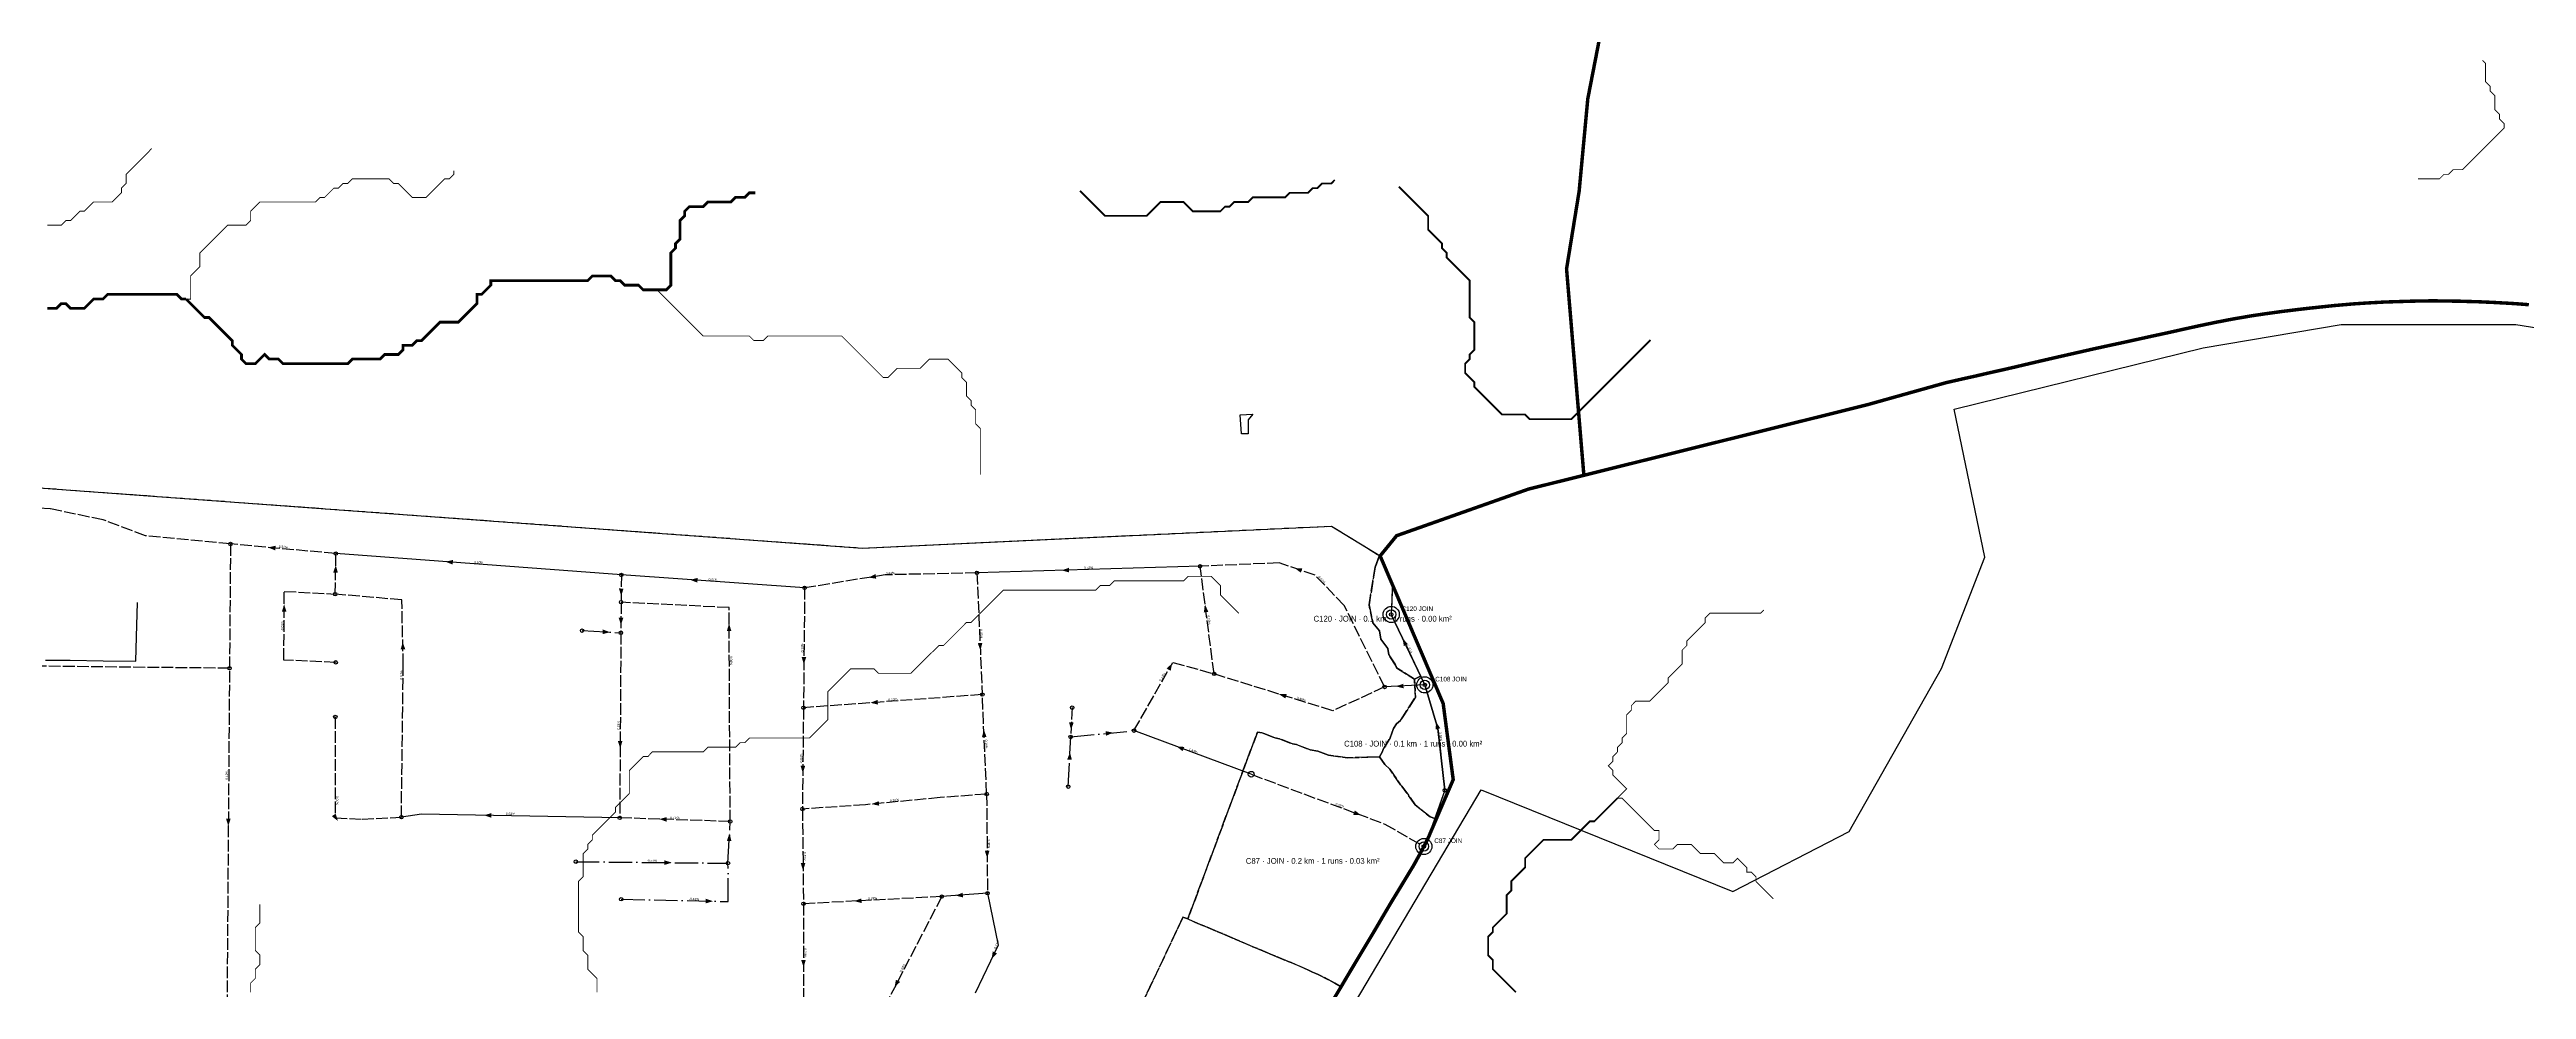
# Model space of a CAD drawing. Header units: metres. Extents: x 442821 to 452274, y 2561971 to 2571293.
# Drawn here: x 446773 to 448919, y 2567159 to 2567973 of the extents above; entities that cross this region are included whole.
import ezdxf
from ezdxf.enums import TextEntityAlignment as Align

# ---------------------------------------------------------------- set-up
doc = ezdxf.new("R2010")
doc.units = ezdxf.units.M
doc.header["$LTSCALE"] = 8
doc.linetypes.add('DASHDOT', pattern=[3.556, 2.54, -0.508, 0, -0.508])
doc.linetypes.add('DASHED', pattern=[1.524, 1.27, -0.254])
for name, color, linetype in [('A_ARROWS', 7, 'Continuous'), ('A_BUILT_2006', 252, 'Continuous'), ('A_CATCH_LABEL', 7, 'Continuous'), ('A_CATCHMENTS', 7, 'Continuous'), ('A_ENVELOPE', 3, 'Continuous'), ('A_GRADIENT', 8, 'Continuous'), ('A_JUNCTIONS', 8, 'Continuous'), ('A_MAIN_PIPE', 5, 'Continuous'), ('A_OUTLET_LABEL', 7, 'Continuous'), ('A_OUTLETS', 7, 'Continuous'), ('A_RUNS', 7, 'Continuous'), ('A_STREAMS', 5, 'Continuous'), ('A_WADI', 4, 'Continuous')]:
    doc.layers.add(name, color=color, linetype=linetype)

msp = doc.modelspace()

# ---------------------------------------------------------------- linework, layer by layer
at = {"layer": 'A_ARROWS', "color": 2}
for points in [[(446962.5, 2567541.5), (446969.1, 2567543), (446968.7, 2567539)], [(447021.2, 2567526.2), (447023, 2567519.7), (447019, 2567519.8)], [(447116.3, 2567529.1), (447122.8, 2567530.7), (447122.5, 2567526.7)], [(447328.1, 2567513.5), (447334.7, 2567515.1), (447334.4, 2567511.1)], [(447482.8, 2567515.4), (447488.8, 2567518.4), (447489.4, 2567514.5)], [(447650, 2567521.7), (447656.4, 2567523.9), (447656.5, 2567519.9)], [(447851.9, 2567523.6), (447858.6, 2567523.5), (447857.3, 2567519.7)], [(446976.5, 2567492.2), (446978.5, 2567485.8), (446974.5, 2567485.8)], [(447268.5, 2567499.5), (447266.5, 2567506), (447270.5, 2567505.9)], [(447774.3, 2567491.9), (447777.2, 2567485.8), (447773.2, 2567485.3)], [(447258.8, 2567468.1), (447252.3, 2567466.5), (447252.5, 2567470.5)], [(447268.3, 2567474.2), (447266.3, 2567480.6), (447270.3, 2567480.6)], [(447361.9, 2567475.5), (447364, 2567469.1), (447360, 2567469.1)], [(447079.2, 2567459.6), (447081.4, 2567453.3), (447077.4, 2567453.2)], [(447579.7, 2567452.3), (447577.4, 2567458.6), (447581.4, 2567458.8)], [(447426.7, 2567440.2), (447424.8, 2567446.7), (447428.8, 2567446.6)], [(447745.9, 2567441.2), (447744.5, 2567434.7), (447741, 2567436.7)], [(447484.4, 2567407), (447490.6, 2567409.5), (447490.9, 2567405.5)], [(447838.3, 2567414.5), (447845, 2567414.6), (447843.9, 2567410.7)], [(447939.8, 2567421.2), (447946.1, 2567423.5), (447946.3, 2567419.5)], [(447582.7, 2567383.7), (447585, 2567377.4), (447581, 2567377.2)], [(447658.2, 2567383.6), (447656.5, 2567390.1), (447660.5, 2567389.9)], [(447267.6, 2567367.5), (447265.6, 2567373.9), (447269.6, 2567373.9)], [(447657.3, 2567364.2), (447658.9, 2567357.7), (447654.9, 2567357.9)], [(447694.8, 2567381.1), (447688.6, 2567378.5), (447688.2, 2567382.4)], [(447749.6, 2567369.2), (447756.3, 2567368.8), (447754.9, 2567365.1)], [(447425.8, 2567346.1), (447423.9, 2567352.5), (447427.9, 2567352.4)], [(447485.4, 2567319.3), (447491.6, 2567321.8), (447492, 2567317.9)], [(446928.1, 2567300.2), (446926.1, 2567306.7), (446930.1, 2567306.6)], [(447023.1, 2567304.6), (447017.8, 2567308.8), (447021.1, 2567311)], [(447149.6, 2567309.6), (447156, 2567311.5), (447155.9, 2567307.5)], [(447301.5, 2567306.3), (447307.9, 2567308), (447307.8, 2567304)], [(447362.3, 2567293.8), (447364, 2567287.3), (447360, 2567287.5)], [(447585.6, 2567272.5), (447583.5, 2567278.9), (447587.5, 2567278.9)], [(447312.3, 2567268.6), (447305.9, 2567266.6), (447305.9, 2567270.6)], [(447426.1, 2567261.8), (447424, 2567268.2), (447428, 2567268.2)], [(447348.1, 2567235.2), (447341.6, 2567233.3), (447341.7, 2567237.3)], [(447470.3, 2567235.3), (447476.6, 2567237.6), (447476.8, 2567233.6)], [(447558, 2567240.1), (447564.3, 2567242.5), (447564.6, 2567238.5)], [(447589.4, 2567185.1), (447590.4, 2567191.8), (447594, 2567190)], [(447426.5, 2567178), (447424.4, 2567184.4), (447428.4, 2567184.4)], [(447505.3, 2567160.6), (447506.5, 2567167.2), (447510.1, 2567165.3)]]:
    msp.add_solid(points, dxfattribs=at)
at = {"layer": 'A_ARROWS', "color": 3}
msp.add_solid([(447945.5, 2567462.7), (447950.1, 2567457.8), (447946.5, 2567456.1)], dxfattribs=at)
at = {"layer": 'A_ARROWS', "color": 1}
msp.add_solid([(447974.3, 2567390.6), (447978.1, 2567385), (447974.2, 2567383.9)], dxfattribs=at)
at = {"layer": 'A_ARROWS', "color": 4}
msp.add_solid([(447909.4, 2567309.7), (447902.7, 2567310), (447904.1, 2567313.8)], dxfattribs=at)
at = {"layer": 'A_BUILT_2006', "color": 252}
for points in [[(446551.4, 2564695.1), (447061.6, 2565726.9), (448013.4, 2567331.6), (448231.6, 2567243.7), (448332.3, 2567295.5), (448412.2, 2567436.6), (448449.9, 2567533.1), (448423.2, 2567661.3), (448638.9, 2567714.4), (448758.5, 2567734.5), (448909.9, 2567734.5), (449242.5, 2567681.7)], [(446848.5, 2567464), (446849.3, 2567493.7)], [(446848, 2567443.1), (446848.5, 2567464)], [(446769.8, 2567443.8), (446791, 2567443.8)], [(446791, 2567443.8), (446819.7, 2567443.4)], [(446819.7, 2567443.4), (446848, 2567443.1)]]:
    msp.add_lwpolyline(points, dxfattribs=at)
at = {"layer": 'A_CATCHMENTS', "color": 2, "linetype": 'DASHED'}
msp.add_lwpolyline([(445577.2, 2567680.1), (447477.5, 2567541), (447884, 2567560), (447925.3, 2567534.6), (447921.7, 2567524.3), (447916.4, 2567491.7), (447919.8, 2567476.2), (447925.4, 2567469.3), (447926.6, 2567462.2), (447932.7, 2567454), (447933.5, 2567448.4), (447940, 2567438.8), (447940.1, 2567437.3), (447955.7, 2567427.5), (447956.5, 2567411.9), (447943.7, 2567391.8), (447940.3, 2567388.7), (447937.7, 2567384.7), (447934.7, 2567376.6), (447928.7, 2567366.6), (447927.8, 2567364.3), (447925.5, 2567360.3), (447915.2, 2567359.9), (447914.5, 2567359.9), (447897.6, 2567359.3), (447881.2, 2567361.7), (447872.1, 2567365.1), (447865.5, 2567366.2), (447853.6, 2567370.8), (447850.1, 2567371.4), (447838.8, 2567375.9), (447834.7, 2567376.6), (447823.9, 2567381), (447819.7, 2567381.7), (447759.4, 2567219.8), (447755.2, 2567221.3), (447693, 2567089.8)], dxfattribs=at)
at = {"layer": 'A_CATCHMENTS', "color": 3, "linetype": 'DASHED'}
msp.add_lwpolyline([(447933.5, 2567448.4), (447932.7, 2567454), (447926.6, 2567462.2), (447925.4, 2567469.3), (447919.8, 2567476.2), (447916.4, 2567491.7), (447921.7, 2567524.3), (447925.3, 2567534.6), (447926, 2567534.2), (447936.7, 2567509.1), (447935.6, 2567483.5), (447961.1, 2567430.1), (447955.7, 2567427.5), (447940.1, 2567437.3), (447940, 2567438.8), (447933.5, 2567448.4)], close=True, dxfattribs=at)
at = {"layer": 'A_CATCHMENTS', "color": 1, "linetype": 'DASHED'}
msp.add_lwpolyline([(447934.4, 2567349.4), (447930.2, 2567353.6), (447925.5, 2567360.3), (447927.8, 2567364.3), (447928.7, 2567366.6), (447934.7, 2567376.6), (447937.7, 2567384.7), (447940.3, 2567388.7), (447943.7, 2567391.8), (447956.5, 2567411.9), (447955.7, 2567427.5), (447961.1, 2567430.1), (447964.7, 2567422.5), (447976, 2567384.8), (447982, 2567331.2), (447973.3, 2567306.8), (447969.3, 2567308.3), (447956.4, 2567318.5), (447944.9, 2567334.9), (447943.6, 2567336.1), (447934.4, 2567349.4)], close=True, dxfattribs=at)
at = {"layer": 'A_CATCHMENTS', "color": 4, "linetype": 'DASHED'}
msp.add_lwpolyline([(447815.7, 2567195.8), (447804, 2567200.9), (447800.5, 2567202.2), (447789, 2567207.3), (447785.3, 2567208.6), (447774, 2567213.6), (447770.1, 2567215), (447759.4, 2567219.8), (447819.7, 2567381.7), (447823.9, 2567381), (447834.7, 2567376.6), (447838.8, 2567375.9), (447850.1, 2567371.4), (447853.6, 2567370.8), (447865.5, 2567366.2), (447872.1, 2567365.1), (447881.2, 2567361.7), (447897.6, 2567359.3), (447914.5, 2567359.9), (447915.2, 2567359.9), (447925.5, 2567360.3), (447930.2, 2567353.6), (447934.4, 2567349.4), (447943.6, 2567336.1), (447944.9, 2567334.9), (447956.4, 2567318.5), (447969.3, 2567308.3), (447973.3, 2567306.8), (447966.8, 2567288.2), (447965.6, 2567285.9), (447964.1, 2567282.9), (447963.9, 2567282.6), (447961.9, 2567278.8), (447961, 2567277.1), (447959.5, 2567274.3), (447957.9, 2567271.5), (447956.4, 2567268.7), (447954.7, 2567265.7), (447948.2, 2567255), (447943.3, 2567246.9), (447935.5, 2567234.1), (447929.3, 2567223.6), (447923.1, 2567213), (447919.2, 2567206.4), (447910.5, 2567191.9), (447904.2, 2567181.4), (447896.1, 2567167.8), (447892.1, 2567161.1), (447886.7, 2567164.3), (447872.3, 2567171.8), (447870.2, 2567172.7), (447867.3, 2567173.8), (447863.9, 2567175.5), (447849, 2567182), (447846.2, 2567183), (447834, 2567188.3), (447831, 2567189.4), (447819, 2567194.6), (447815.7, 2567195.8)], close=True, dxfattribs=at)
at = {"layer": 'A_CATCHMENTS', "color": 3, "linetype": 'DASHED'}
msp.add_lwpolyline([(447693, 2567089.8), (447755.2, 2567221.3), (447759.4, 2567219.8), (447770.1, 2567215), (447774, 2567213.6), (447785.3, 2567208.6), (447789, 2567207.3), (447800.5, 2567202.2), (447804, 2567200.9), (447815.7, 2567195.8), (447819, 2567194.6), (447831, 2567189.4), (447834, 2567188.3), (447846.2, 2567183), (447849, 2567182), (447863.9, 2567175.5), (447867.3, 2567173.8), (447870.2, 2567172.7), (447872.3, 2567171.8), (447886.7, 2567164.3), (447892.1, 2567161.1), (447891.7, 2567160.3), (447885.4, 2567149.8)], dxfattribs=at)
at = {"layer": 'A_ENVELOPE', "color": 3}
msp.add_lwpolyline([(445577.2, 2567680.1), (447477.5, 2567541), (447884, 2567560), (447926, 2567534.2), (447926, 2567534.2), (447936.7, 2567509.1), (447935.6, 2567483.5), (447964.7, 2567422.5), (447976, 2567384.8), (447982, 2567331.2), (447966.8, 2567288.2), (447965.6, 2567285.9), (447964.1, 2567282.9), (447963.9, 2567282.6), (447961.9, 2567278.8), (447961, 2567277.1), (447959.5, 2567274.3), (447957.9, 2567271.5), (447956.4, 2567268.7), (447954.7, 2567265.7), (447948.2, 2567255), (447943.3, 2567246.9), (447935.5, 2567234.1), (447929.3, 2567223.6), (447923.1, 2567213), (447919.2, 2567206.4), (447910.5, 2567191.9), (447904.2, 2567181.4), (447896.1, 2567167.8), (447891.7, 2567160.3), (447885.4, 2567149.8)], dxfattribs=at)
at = {"layer": 'A_JUNCTIONS'}
for centre in [(446930, 2567544.5), (447021.3, 2567536.2), (447268.6, 2567517.7), (447576.7, 2567519.5), (447770, 2567525.2), (447020.7, 2567501.1), (447268.4, 2567494.1), (447427.4, 2567506.5), (447234.6, 2567469.5), (447935.6, 2567483.5), (447268.2, 2567467.6), (446929.1, 2567436.9), (447021.2, 2567442), (447782.2, 2567432), (447581.3, 2567414.1), (447929.9, 2567420.7), (447964.7, 2567422.5), (447020.8, 2567394.7), (447426.4, 2567402.7), (447659.2, 2567402.8), (447712.7, 2567382.9), (447657.9, 2567377.4), (447585.1, 2567328), (447655.8, 2567334.4), (447982, 2567331.2), (447078, 2567308), (447267.2, 2567307.4), (447362.9, 2567304.2), (447425.5, 2567315), (447963.9, 2567282.6), (447229.2, 2567269.4), (447361, 2567268.1), (447268.5, 2567236.9), (447426.4, 2567233), (447546.2, 2567239.2), (447585.8, 2567242.1)]:
    msp.add_circle(centre, 1.5, dxfattribs=at)
at = {"layer": 'A_JUNCTIONS', "color": 30}
msp.add_circle((447814.3, 2567345.1), 2.5, dxfattribs=at)
at = {"layer": 'A_MAIN_PIPE', "color": 5, "const_width": 3}
for points in [[(448139.3, 2568101.9), (448105.9, 2567930), (448098.4, 2567849.9), (448087.5, 2567782.7), (448102.5, 2567604)], [(448921.2, 2567751.7), (448911, 2567752.5), (448903.1, 2567753), (448897.2, 2567753.3), (448890.3, 2567753.7), (448883, 2567754), (448876.5, 2567754.3), (448868.3, 2567754.5), (448862.7, 2567754.7), (448855.8, 2567754.8), (448850.5, 2567754.9), (448842, 2567755), (448834.3, 2567755), (448828.3, 2567754.9), (448821.4, 2567754.8), (448814.5, 2567754.6), (448795.9, 2567754), (448781.2, 2567753.2), (448769.2, 2567752.4), (448751.9, 2567750.9), (448731.3, 2567748.7), (448722.5, 2567747.7), (448707.8, 2567745.9), (448693.2, 2567743.9), (448681.1, 2567742.1), (448664.2, 2567739.2), (448649.7, 2567736.4), (448635.3, 2567733.4), (448620.8, 2567730.2), (448608.8, 2567727.5), (448596.7, 2567724.9), (448585.3, 2567722.4), (448572.6, 2567719.6), (448560.5, 2567717), (448544.4, 2567713.5), (448536.5, 2567711.7), (448524.6, 2567709), (448512.2, 2567706.2), (448500.5, 2567703.5), (448488.5, 2567700.7), (448475.4, 2567697.6), (448464.5, 2567695.1), (448452.4, 2567692.4), (448440.4, 2567689.6), (448433.5, 2567688.1), (448416.3, 2567684.2), (448348.1, 2567665.1), (448054.4, 2567592), (447940.3, 2567551.7), (447926, 2567534.2), (447980.6, 2567406.4), (447989.3, 2567340.5), (447973.8, 2567304.4), (447969.8, 2567295.1), (447968.6, 2567292.2), (447967.2, 2567289.1), (447965.6, 2567285.9), (447964.1, 2567282.9), (447961.9, 2567278.8), (447961, 2567277.1), (447959.5, 2567274.3), (447957.9, 2567271.5), (447956.4, 2567268.7), (447954.7, 2567265.7), (447948.2, 2567255), (447943.3, 2567246.9), (447935.5, 2567234.1), (447929.3, 2567223.6), (447923.1, 2567213), (447919.2, 2567206.4), (447910.5, 2567191.9), (447904.2, 2567181.4), (447896.1, 2567167.8), (447891.7, 2567160.3), (447885.4, 2567149.8)]]:
    msp.add_lwpolyline(points, dxfattribs=at)
at = {"layer": 'A_OUTLETS', "color": 5}
for centre, radius in [((447935.6, 2567483.5), 7), ((447935.6, 2567483.5), 4), ((447964.7, 2567422.5), 7), ((447964.7, 2567422.5), 4), ((447963.9, 2567282.6), 7), ((447963.9, 2567282.6), 4)]:
    msp.add_circle(centre, radius, dxfattribs=at)
at = {"layer": 'A_RUNS', "color": 2, "linetype": 'DASHED'}
for points in [[(446930, 2567544.5), (446856.5, 2567551.6), (446819.7, 2567565.4), (446773.8, 2567574.9), (446581, 2567588.7), (446383, 2567603)], [(446930, 2567544.5), (446926.9, 2567144.1)], [(447021.3, 2567536.2), (446930, 2567544.5)], [(447020.7, 2567501.1), (447021.3, 2567536.2)], [(447268.6, 2567517.7), (447268.4, 2567494.1)], [(447576.7, 2567519.5), (447497.3, 2567517.8), (447427.4, 2567506.5)], [(447576.7, 2567519.5), (447581.3, 2567414.1)], [(447929.9, 2567420.7), (447894.9, 2567491.2), (447869.7, 2567517.5), (447838.4, 2567528.2), (447770, 2567525.2)], [(447782.2, 2567432), (447770, 2567525.2)], [(447021.2, 2567442), (446976.2, 2567444), (446976.6, 2567503.5), (447020.7, 2567501.1)], [(447078, 2567308), (447079.1, 2567393.7), (447079.7, 2567439.5), (447078.4, 2567496.1), (447020.7, 2567501.1)], [(447268.4, 2567494.1), (447268.2, 2567467.6)], [(447362.9, 2567304.2), (447361.9, 2567489.4), (447268.4, 2567494.1)], [(447427.4, 2567506.5), (447426.4, 2567402.7)], [(447268.2, 2567467.6), (447267.2, 2567307.4)], [(446929.1, 2567436.9), (446650.5, 2567439.9), (446636.2, 2567314.6)], [(447712.7, 2567382.9), (447746.4, 2567442), (447782.2, 2567432)], [(447929.9, 2567420.7), (447884.9, 2567400.1), (447782.2, 2567432)], [(447581.3, 2567414.1), (447426.4, 2567402.7)], [(447585.1, 2567328), (447581.3, 2567414.1)], [(447020.8, 2567394.7), (447020.8, 2567307.3), (447044, 2567306.3), (447078, 2567308)], [(447426.4, 2567402.7), (447425.5, 2567315)], [(447659.2, 2567402.8), (447657.9, 2567377.4)], [(447585.1, 2567328), (447544.9, 2567324.9), (447480, 2567318.7), (447425.5, 2567315)], [(447585.1, 2567328), (447585.8, 2567242.1)], [(447362.9, 2567304.2), (447267.2, 2567307.4)], [(447425.5, 2567315), (447426, 2567271.3), (447426.4, 2567233)], [(447546.2, 2567239.2), (447426.4, 2567233)], [(447546.2, 2567239.2), (447481.2, 2567114.1)], [(447426.4, 2567233), (447426.5, 2567148)]]:
    msp.add_lwpolyline(points, dxfattribs=at)
at = {"layer": 'A_RUNS', "color": 2}
for points in [[(447268.6, 2567517.7), (447021.3, 2567536.2)], [(447427.4, 2567506.5), (447268.6, 2567517.7)], [(447770, 2567525.2), (447576.7, 2567519.5)], [(447964.7, 2567422.5), (447929.9, 2567420.7)], [(447814.3, 2567345.1), (447712.7, 2567382.9)], [(447267.2, 2567307.4), (447095.4, 2567310.6), (447078, 2567308)], [(447585.8, 2567242.1), (447546.2, 2567239.2)], [(447585.8, 2567242.1), (447595.2, 2567197.1), (447575.1, 2567155.5)]]:
    msp.add_lwpolyline(points, dxfattribs=at)
at = {"layer": 'A_RUNS', "color": 2, "linetype": 'DASHDOT'}
for points in [[(447234.6, 2567469.5), (447268.2, 2567467.6)], [(447655.8, 2567334.4), (447657.9, 2567377.4)], [(447657.9, 2567377.4), (447712.7, 2567382.9)], [(447361, 2567268.1), (447362.9, 2567304.2)], [(447229.2, 2567269.4), (447361, 2567268.1)], [(447268.5, 2567236.9), (447361.2, 2567234.9), (447361, 2567268.1)]]:
    msp.add_lwpolyline(points, dxfattribs=at)
at = {"layer": 'A_RUNS', "color": 3}
msp.add_lwpolyline([(447964.7, 2567422.5), (447935.6, 2567483.5)], dxfattribs=at)
at = {"layer": 'A_RUNS', "color": 1}
msp.add_lwpolyline([(447982, 2567331.2), (447976, 2567384.8), (447964.7, 2567422.5)], dxfattribs=at)
at = {"layer": 'A_RUNS', "color": 4, "linetype": 'DASHED'}
msp.add_lwpolyline([(447814.3, 2567345.1), (447930.1, 2567302), (447963.9, 2567282.6)], dxfattribs=at)
at = {"layer": 'A_STREAMS', "color": 5}
for points, const_width in [([(448881.1, 2567963.3), (448883.7, 2567960.7), (448883.7, 2567956.7), (448883.7, 2567952.7), (448883.7, 2567948.7), (448883.7, 2567944.7), (448887.7, 2567940.7), (448887.7, 2567936.6), (448891.7, 2567932.6), (448891.7, 2567928.6), (448891.7, 2567924.6), (448891.7, 2567920.6), (448895.7, 2567916.6), (448895.7, 2567912.6), (448899.7, 2567908.6), (448899.7, 2567904.6), (448895.7, 2567900.6), (448891.7, 2567896.6), (448887.7, 2567892.6), (448883.7, 2567888.6), (448879.7, 2567884.6), (448875.7, 2567880.6), (448871.7, 2567876.6), (448867.7, 2567872.6), (448863.7, 2567868.6), (448859.7, 2567868.6), (448855.7, 2567868.6), (448851.7, 2567864.6), (448847.7, 2567864.6), (448843.7, 2567860.6), (448839.7, 2567860.6), (448835.7, 2567860.6), (448831.7, 2567860.6), (448827.7, 2567860.6), (448825.3, 2567860.6)], 0.8), ([(446861.7, 2567886.9), (446859.5, 2567884.6), (446855.5, 2567880.6), (446851.5, 2567876.6), (446847.5, 2567872.6), (446843.5, 2567868.6), (446839.5, 2567864.6), (446839.5, 2567860.6), (446839.5, 2567856.6), (446835.5, 2567852.6), (446835.5, 2567848.6), (446831.5, 2567844.6), (446827.5, 2567840.6), (446823.5, 2567840.6), (446819.5, 2567840.6), (446815.5, 2567840.6), (446811.4, 2567840.6), (446807.4, 2567836.6), (446803.4, 2567832.6), (446799.4, 2567832.6), (446795.4, 2567828.6), (446791.4, 2567824.6), (446787.4, 2567824.6), (446783.4, 2567820.6), (446779.4, 2567820.6), (446775.4, 2567820.6), (446771.4, 2567820.6)], 0.8), ([(447123.5, 2567867.7), (447123.5, 2567864.6), (447119.5, 2567860.6), (447115.5, 2567860.6), (447111.5, 2567856.6), (447107.5, 2567852.6), (447103.5, 2567848.6), (447099.5, 2567844.6), (447095.5, 2567844.6), (447091.5, 2567844.6), (447087.5, 2567844.6), (447083.5, 2567848.6), (447079.5, 2567852.6), (447075.5, 2567856.6), (447071.5, 2567856.6), (447067.5, 2567860.6), (447063.5, 2567860.6), (447059.5, 2567860.6), (447055.5, 2567860.6), (447051.5, 2567860.6), (447047.5, 2567860.6), (447043.5, 2567860.6), (447039.5, 2567860.6), (447035.5, 2567860.6), (447031.5, 2567856.6), (447027.5, 2567856.6), (447023.5, 2567852.6), (447019.5, 2567852.6), (447015.5, 2567848.6), (447011.5, 2567844.6), (447007.5, 2567844.6), (447003.5, 2567840.6), (446999.5, 2567840.6), (446995.5, 2567840.6), (446991.5, 2567840.6), (446987.5, 2567840.6), (446983.5, 2567840.6), (446979.5, 2567840.6), (446975.5, 2567840.6), (446971.5, 2567840.6), (446967.5, 2567840.6), (446963.5, 2567840.6), (446959.5, 2567840.6), (446955.5, 2567840.6), (446951.5, 2567836.6), (446947.5, 2567832.6), (446947.5, 2567828.6), (446947.5, 2567824.6), (446943.5, 2567820.6), (446939.5, 2567820.6), (446935.5, 2567820.6), (446931.5, 2567820.6), (446927.5, 2567820.6), (446923.5, 2567816.6), (446919.5, 2567812.6), (446915.5, 2567808.6), (446911.5, 2567804.6), (446907.5, 2567800.6), (446903.5, 2567796.6), (446903.5, 2567792.6), (446903.5, 2567788.6), (446903.5, 2567784.6), (446899.5, 2567780.6), (446895.5, 2567776.6), (446895.5, 2567772.6), (446895.5, 2567768.6), (446895.5, 2567764.6), (446895.5, 2567760.6), (446895.5, 2567756.6), (446891.5, 2567756.6)], 0.8), ([(447886.6, 2567859.7), (447883.6, 2567856.6), (447879.6, 2567856.6), (447875.6, 2567856.6), (447871.6, 2567852.6), (447867.6, 2567852.6), (447863.6, 2567848.6), (447859.6, 2567848.6), (447855.6, 2567848.6), (447851.6, 2567848.6), (447847.6, 2567848.6), (447843.6, 2567844.6), (447839.6, 2567844.6), (447835.6, 2567844.6), (447831.6, 2567844.6), (447827.6, 2567844.6), (447823.6, 2567844.6), (447819.6, 2567844.6), (447815.6, 2567844.6), (447811.6, 2567840.6), (447807.6, 2567840.6), (447803.6, 2567840.6), (447799.6, 2567840.6), (447795.6, 2567836.6), (447791.6, 2567836.6), (447787.6, 2567832.6), (447783.6, 2567832.6), (447779.6, 2567832.6), (447775.6, 2567832.6), (447771.6, 2567832.6), (447767.6, 2567832.6), (447763.6, 2567832.6), (447759.6, 2567836.6), (447755.6, 2567840.6), (447751.6, 2567840.6), (447747.6, 2567840.6), (447743.6, 2567840.6), (447739.6, 2567840.6), (447735.6, 2567840.6), (447731.6, 2567836.6), (447727.6, 2567832.6), (447723.6, 2567828.6), (447719.6, 2567828.6), (447715.6, 2567828.6), (447711.6, 2567828.6), (447707.6, 2567828.6), (447703.6, 2567828.6), (447699.6, 2567828.6), (447695.6, 2567828.6), (447691.6, 2567828.6), (447687.6, 2567828.6), (447683.6, 2567832.6), (447679.6, 2567836.6), (447675.6, 2567840.6), (447671.6, 2567844.6), (447667.6, 2567848.6), (447666, 2567850.2)], 1.6), ([(447384.7, 2567848.6), (447383.5, 2567848.6), (447379.5, 2567848.6), (447375.5, 2567844.6), (447371.5, 2567844.6), (447367.5, 2567844.6), (447363.5, 2567840.6), (447359.5, 2567840.6), (447355.5, 2567840.6), (447351.5, 2567840.6), (447347.5, 2567840.6), (447343.5, 2567840.6), (447339.5, 2567836.6), (447335.5, 2567836.6), (447331.5, 2567836.6), (447327.5, 2567836.6), (447323.5, 2567832.6), (447323.5, 2567828.6), (447319.5, 2567824.6), (447319.5, 2567820.6), (447319.5, 2567816.6), (447319.5, 2567812.6), (447319.5, 2567808.6), (447315.5, 2567804.6), (447315.5, 2567800.6), (447311.5, 2567796.6), (447311.5, 2567792.6), (447311.5, 2567788.6), (447311.5, 2567784.6), (447311.5, 2567780.6), (447311.5, 2567776.6), (447311.5, 2567772.6), (447311.5, 2567768.6), (447307.5, 2567764.6), (447303.5, 2567764.6), (447299.5, 2567764.6)], 2.4), ([(448160.2, 2567721.1), (448159.6, 2567720.6), (448155.6, 2567716.6), (448151.6, 2567712.6), (448147.6, 2567708.6), (448143.6, 2567704.6), (448139.6, 2567700.6), (448135.6, 2567696.6), (448131.6, 2567692.6), (448127.6, 2567688.6), (448123.6, 2567684.6), (448119.6, 2567680.6), (448115.6, 2567676.6), (448111.6, 2567672.6), (448107.6, 2567668.6), (448103.6, 2567664.6), (448099.6, 2567660.6), (448095.6, 2567656.6), (448091.6, 2567652.6), (448087.6, 2567652.6), (448083.6, 2567652.6), (448079.6, 2567652.6), (448075.6, 2567652.6), (448071.6, 2567652.6), (448067.6, 2567652.6), (448063.6, 2567652.6), (448059.6, 2567652.6), (448055.6, 2567652.6), (448051.6, 2567656.6), (448047.6, 2567656.6), (448043.6, 2567656.6), (448039.6, 2567656.6), (448035.6, 2567656.6), (448031.6, 2567656.6), (448027.6, 2567660.6), (448023.6, 2567664.6), (448019.6, 2567668.6), (448015.6, 2567672.6), (448011.6, 2567676.6), (448007.6, 2567680.6), (448007.6, 2567684.6), (448003.6, 2567688.6), (447999.6, 2567692.6), (447999.6, 2567696.6), (447999.6, 2567700.6), (448003.6, 2567704.6), (448003.6, 2567708.6), (448007.6, 2567712.6), (448007.6, 2567716.6), (448007.6, 2567720.6), (448007.6, 2567724.6), (448007.6, 2567728.6), (448007.6, 2567732.6), (448007.6, 2567736.6), (448003.6, 2567740.6), (448003.6, 2567744.6), (448003.6, 2567748.6), (448003.6, 2567752.6), (448003.6, 2567756.6), (448003.6, 2567760.6), (448003.6, 2567764.6), (448003.6, 2567768.6), (448003.6, 2567772.6), (447999.6, 2567776.6), (447995.6, 2567780.6), (447991.6, 2567784.6), (447987.6, 2567788.6), (447983.6, 2567792.6), (447983.6, 2567796.6), (447979.6, 2567800.6), (447979.6, 2567804.6), (447975.6, 2567808.6), (447971.6, 2567812.6), (447967.6, 2567816.6), (447967.6, 2567820.6), (447967.6, 2567824.6), (447967.6, 2567828.6), (447963.6, 2567832.6), (447959.6, 2567836.6), (447955.6, 2567840.6), (447951.6, 2567844.6), (447947.6, 2567848.6), (447943.6, 2567852.6), (447942.3, 2567853.9)], 1.6), ([(447299.5, 2567764.6), (447295.5, 2567764.6), (447291.5, 2567764.6), (447287.5, 2567764.6), (447283.5, 2567768.6), (447279.5, 2567768.6), (447275.5, 2567768.6), (447271.5, 2567768.6), (447267.5, 2567772.6), (447263.5, 2567772.6), (447259.5, 2567776.6), (447255.5, 2567776.6), (447251.5, 2567776.6), (447247.5, 2567776.6), (447243.5, 2567776.6), (447239.5, 2567772.6), (447235.5, 2567772.6), (447231.5, 2567772.6), (447227.5, 2567772.6), (447223.5, 2567772.6), (447219.5, 2567772.6), (447215.5, 2567772.6), (447211.5, 2567772.6), (447207.5, 2567772.6), (447203.5, 2567772.6), (447199.5, 2567772.6), (447195.5, 2567772.6), (447191.5, 2567772.6), (447187.5, 2567772.6), (447183.5, 2567772.6), (447179.5, 2567772.6), (447175.5, 2567772.6), (447171.5, 2567772.6), (447167.5, 2567772.6), (447163.5, 2567772.6), (447159.5, 2567772.6), (447155.5, 2567772.6), (447155.5, 2567768.6), (447151.5, 2567764.6), (447147.5, 2567760.6), (447143.5, 2567760.6), (447143.5, 2567756.6), (447143.5, 2567752.6), (447139.5, 2567748.6), (447135.5, 2567744.6), (447131.5, 2567740.6), (447127.5, 2567736.6), (447123.5, 2567736.6), (447119.5, 2567736.6), (447115.5, 2567736.6), (447111.5, 2567736.6), (447107.5, 2567732.6), (447103.5, 2567728.6), (447099.5, 2567724.6), (447095.5, 2567720.6), (447091.5, 2567720.6), (447087.5, 2567716.6), (447083.5, 2567716.6), (447079.5, 2567716.6), (447079.5, 2567712.6), (447075.5, 2567708.6), (447071.5, 2567708.6), (447067.5, 2567708.6), (447063.5, 2567708.6), (447059.5, 2567704.6), (447055.5, 2567704.6), (447051.5, 2567704.6), (447047.5, 2567704.6), (447043.5, 2567704.6), (447039.5, 2567704.6), (447035.5, 2567704.6), (447031.5, 2567700.6), (447027.5, 2567700.6), (447023.5, 2567700.6), (447019.5, 2567700.6), (447015.5, 2567700.6), (447011.5, 2567700.6), (447007.5, 2567700.6), (447003.5, 2567700.6), (446999.5, 2567700.6), (446995.5, 2567700.6), (446991.5, 2567700.6), (446987.5, 2567700.6), (446983.5, 2567700.6), (446979.5, 2567700.6), (446975.5, 2567700.6), (446971.5, 2567704.6), (446967.5, 2567704.6), (446963.5, 2567704.6), (446959.5, 2567708.6), (446955.5, 2567704.6), (446951.5, 2567700.6), (446947.5, 2567700.6), (446943.5, 2567700.6), (446939.5, 2567704.6), (446939.5, 2567708.6), (446935.5, 2567712.6), (446931.5, 2567716.6), (446931.5, 2567720.6), (446927.5, 2567724.6), (446923.5, 2567728.6), (446919.5, 2567732.6), (446915.5, 2567736.6), (446911.5, 2567740.6), (446907.5, 2567740.6), (446903.5, 2567744.6), (446899.5, 2567748.6), (446895.5, 2567752.6), (446891.5, 2567756.6)], 2.4), ([(446891.5, 2567756.6), (446887.5, 2567756.6), (446883.5, 2567760.6), (446879.5, 2567760.6), (446875.5, 2567760.6), (446871.5, 2567760.6), (446867.5, 2567760.6), (446863.5, 2567760.6), (446859.5, 2567760.6), (446855.5, 2567760.6), (446851.5, 2567760.6), (446847.5, 2567760.6), (446843.5, 2567760.6), (446839.5, 2567760.6), (446835.5, 2567760.6), (446831.5, 2567760.6), (446827.5, 2567760.6), (446823.5, 2567760.6), (446819.5, 2567756.6), (446815.5, 2567756.6), (446811.4, 2567756.6), (446807.4, 2567752.6), (446803.4, 2567748.6), (446799.4, 2567748.6), (446795.4, 2567748.6), (446791.4, 2567748.6), (446787.4, 2567752.6), (446783.4, 2567752.6), (446779.4, 2567748.6), (446775.4, 2567748.6), (446771.4, 2567748.6)], 2.4), ([(447579.6, 2567604.5), (447579.6, 2567608.5), (447579.6, 2567612.5), (447579.6, 2567616.5), (447579.6, 2567620.5), (447579.6, 2567624.5), (447579.6, 2567628.5), (447579.6, 2567632.5), (447579.6, 2567636.5), (447579.6, 2567640.5), (447579.6, 2567644.5), (447575.6, 2567648.5), (447575.6, 2567652.6), (447575.6, 2567656.6), (447575.6, 2567660.6), (447571.6, 2567664.6), (447571.6, 2567668.6), (447567.6, 2567672.6), (447567.6, 2567676.6), (447567.6, 2567680.6), (447567.6, 2567684.6), (447563.6, 2567688.6), (447563.6, 2567692.6), (447559.6, 2567696.6), (447555.6, 2567700.6), (447551.6, 2567704.6), (447547.6, 2567704.6), (447543.6, 2567704.6), (447539.6, 2567704.6), (447535.5, 2567704.6), (447531.5, 2567700.6), (447527.5, 2567696.6), (447523.5, 2567696.6), (447519.5, 2567696.6), (447515.5, 2567696.6), (447511.5, 2567696.6), (447507.5, 2567696.6), (447503.5, 2567692.6), (447499.5, 2567688.6), (447495.5, 2567688.6), (447491.5, 2567692.6), (447487.5, 2567696.6), (447483.5, 2567700.6), (447479.5, 2567704.6), (447475.5, 2567708.6), (447471.5, 2567712.6), (447467.5, 2567716.6), (447463.5, 2567720.6), (447459.5, 2567724.6), (447455.5, 2567724.6), (447451.5, 2567724.6), (447447.5, 2567724.6), (447443.5, 2567724.6), (447439.5, 2567724.6), (447435.5, 2567724.6), (447431.5, 2567724.6), (447427.5, 2567724.6), (447423.5, 2567724.6), (447419.5, 2567724.6), (447415.5, 2567724.6), (447411.5, 2567724.6), (447407.5, 2567724.6), (447403.5, 2567724.6), (447399.5, 2567724.6), (447395.5, 2567724.6), (447391.5, 2567720.6), (447387.5, 2567720.6), (447383.5, 2567720.6), (447379.5, 2567724.6), (447375.5, 2567724.6), (447371.5, 2567724.6), (447367.5, 2567724.6), (447363.5, 2567724.6), (447359.5, 2567724.6), (447355.5, 2567724.6), (447351.5, 2567724.6), (447347.5, 2567724.6), (447343.5, 2567724.6), (447339.5, 2567724.6), (447335.5, 2567728.6), (447331.5, 2567732.6), (447327.5, 2567736.6), (447323.5, 2567740.6), (447319.5, 2567744.6), (447315.5, 2567748.6), (447311.5, 2567752.6), (447307.5, 2567756.6), (447303.5, 2567760.6), (447299.5, 2567764.6)], 0.8), ([(447803.6, 2567484.5), (447799.6, 2567488.5), (447795.6, 2567492.5), (447791.6, 2567496.5), (447787.6, 2567500.5), (447787.6, 2567504.5), (447787.6, 2567508.5), (447783.6, 2567512.5), (447779.6, 2567516.5), (447775.6, 2567516.5), (447771.6, 2567516.5), (447767.6, 2567516.5), (447763.6, 2567516.5), (447759.6, 2567516.5), (447755.6, 2567512.5), (447751.6, 2567512.5), (447747.6, 2567512.5), (447743.6, 2567512.5), (447739.6, 2567512.5), (447735.6, 2567512.5), (447731.6, 2567512.5), (447727.6, 2567512.5), (447723.6, 2567512.5), (447719.6, 2567512.5), (447715.6, 2567512.5), (447711.6, 2567512.5), (447707.6, 2567512.5), (447703.6, 2567512.5), (447699.6, 2567512.5), (447695.6, 2567512.5), (447691.6, 2567508.5), (447687.6, 2567508.5), (447683.6, 2567508.5), (447679.6, 2567504.5), (447675.6, 2567504.5), (447671.6, 2567504.5), (447667.6, 2567504.5), (447663.6, 2567504.5), (447659.6, 2567504.5), (447655.6, 2567504.5), (447651.6, 2567504.5), (447647.6, 2567504.5), (447643.6, 2567504.5), (447639.6, 2567504.5), (447635.6, 2567504.5), (447631.6, 2567504.5), (447627.6, 2567504.5), (447623.6, 2567504.5), (447619.6, 2567504.5), (447615.6, 2567504.5), (447611.6, 2567504.5), (447607.6, 2567504.5), (447603.6, 2567504.5), (447599.6, 2567504.5), (447595.6, 2567500.5), (447591.6, 2567496.5), (447587.6, 2567492.5), (447583.6, 2567488.5), (447579.6, 2567484.5), (447575.6, 2567480.5), (447571.6, 2567476.5), (447567.6, 2567476.5), (447563.6, 2567472.5), (447559.6, 2567468.5), (447555.6, 2567464.5), (447551.6, 2567460.5), (447547.6, 2567456.5), (447543.6, 2567456.5), (447539.6, 2567452.5), (447535.5, 2567448.5), (447531.5, 2567444.5), (447527.5, 2567440.5), (447523.5, 2567436.5), (447519.5, 2567432.5), (447515.5, 2567432.5), (447511.5, 2567432.5), (447507.5, 2567432.5), (447503.5, 2567432.5), (447499.5, 2567432.5), (447495.5, 2567432.5), (447491.5, 2567432.5), (447487.5, 2567436.5), (447483.5, 2567436.5), (447479.5, 2567436.5), (447475.5, 2567436.5), (447471.5, 2567436.5), (447467.5, 2567436.5), (447463.5, 2567432.5), (447459.5, 2567428.5), (447455.5, 2567424.5), (447451.5, 2567420.5), (447447.5, 2567416.5), (447447.5, 2567412.5), (447447.5, 2567408.5), (447447.5, 2567404.5), (447447.5, 2567400.5), (447447.5, 2567396.5), (447447.5, 2567392.5), (447443.5, 2567388.5), (447439.5, 2567384.5), (447435.5, 2567380.5), (447431.5, 2567376.5), (447427.5, 2567376.5), (447423.5, 2567376.5), (447419.5, 2567376.5), (447415.5, 2567376.5), (447411.5, 2567376.5), (447407.5, 2567376.5), (447403.5, 2567376.5), (447399.5, 2567376.5), (447395.5, 2567376.5), (447391.5, 2567376.5), (447387.5, 2567376.5), (447383.5, 2567376.5), (447379.5, 2567376.5), (447375.5, 2567372.5), (447371.5, 2567372.5), (447367.5, 2567368.5), (447363.5, 2567368.5), (447359.5, 2567368.5), (447355.5, 2567368.5), (447351.5, 2567368.5), (447347.5, 2567368.5), (447343.5, 2567368.5), (447339.5, 2567364.5), (447335.5, 2567364.5), (447331.5, 2567364.5), (447327.5, 2567364.5), (447323.5, 2567364.5), (447319.5, 2567364.5), (447315.5, 2567364.5), (447311.5, 2567364.5), (447307.5, 2567364.5), (447303.5, 2567364.5), (447299.5, 2567364.5), (447295.5, 2567364.5), (447291.5, 2567360.4), (447287.5, 2567360.4), (447283.5, 2567356.4), (447279.5, 2567352.4), (447275.5, 2567348.4), (447275.5, 2567344.4), (447275.5, 2567340.4), (447275.5, 2567336.4), (447275.5, 2567332.4), (447275.5, 2567328.4), (447271.5, 2567324.4), (447267.5, 2567320.4), (447263.5, 2567316.4), (447263.5, 2567312.4), (447259.5, 2567308.4), (447255.5, 2567304.4), (447251.5, 2567300.4), (447247.5, 2567296.4), (447243.5, 2567292.4), (447243.5, 2567288.4), (447239.5, 2567284.4), (447239.5, 2567280.4), (447235.5, 2567276.4), (447235.5, 2567272.4), (447235.5, 2567268.4), (447235.5, 2567264.4), (447235.5, 2567260.4), (447235.5, 2567256.4), (447231.5, 2567252.4), (447231.5, 2567248.4), (447231.5, 2567244.4), (447231.5, 2567240.4), (447231.5, 2567236.4), (447231.5, 2567232.4), (447231.5, 2567228.4), (447231.5, 2567224.4), (447231.5, 2567220.4), (447231.5, 2567216.4), (447231.5, 2567212.4), (447231.5, 2567208.4), (447235.5, 2567204.4), (447235.5, 2567200.4), (447235.5, 2567196.4), (447235.5, 2567192.4), (447239.5, 2567188.4), (447239.5, 2567184.4), (447239.5, 2567180.4), (447239.5, 2567176.4), (447243.5, 2567172.4), (447247.5, 2567168.4), (447247.5, 2567164.4), (447247.5, 2567160.4), (447247.5, 2567156.4)], 0.8), ([(448258.5, 2567487.3), (448255.6, 2567484.5), (448251.6, 2567484.5), (448247.6, 2567484.5), (448243.6, 2567484.5), (448239.6, 2567484.5), (448235.6, 2567484.5), (448231.6, 2567484.5), (448227.6, 2567484.5), (448223.6, 2567484.5), (448219.6, 2567484.5), (448215.6, 2567484.5), (448211.6, 2567484.5), (448207.6, 2567480.5), (448207.6, 2567476.5), (448203.6, 2567472.5), (448199.6, 2567468.5), (448195.6, 2567464.5), (448191.6, 2567460.5), (448191.6, 2567456.5), (448187.6, 2567452.5), (448187.6, 2567448.5), (448187.6, 2567444.5), (448187.6, 2567440.5), (448183.6, 2567436.5), (448179.6, 2567432.5), (448175.6, 2567428.5), (448175.6, 2567424.5), (448171.6, 2567420.5), (448167.6, 2567416.5), (448163.6, 2567412.5), (448159.6, 2567408.5), (448155.6, 2567408.5), (448151.6, 2567408.5), (448147.6, 2567408.5), (448143.6, 2567404.5), (448143.6, 2567400.5), (448139.6, 2567396.5), (448139.6, 2567392.5), (448139.6, 2567388.5), (448139.6, 2567384.5), (448139.6, 2567380.5), (448135.6, 2567376.5), (448135.6, 2567372.5), (448131.6, 2567368.5), (448131.6, 2567364.5), (448127.6, 2567360.4), (448127.6, 2567356.4), (448123.6, 2567352.4), (448127.6, 2567348.4), (448127.6, 2567344.4), (448131.6, 2567340.4), (448135.6, 2567336.4), (448139.6, 2567332.4), (448135.6, 2567328.4), (448131.6, 2567324.4)], 0.8), ([(448131.6, 2567324.4), (448127.6, 2567320.4), (448123.6, 2567316.4), (448119.6, 2567312.4), (448115.6, 2567308.4), (448111.6, 2567304.4), (448107.6, 2567304.4), (448103.6, 2567300.4), (448099.6, 2567296.4), (448095.6, 2567292.4), (448091.6, 2567288.4), (448087.6, 2567288.4), (448083.6, 2567288.4), (448079.6, 2567288.4), (448075.6, 2567288.4), (448071.6, 2567288.4), (448067.6, 2567288.4), (448063.6, 2567284.4), (448059.6, 2567280.4), (448055.6, 2567276.4), (448051.6, 2567272.4), (448051.6, 2567268.4), (448051.6, 2567264.4), (448047.6, 2567260.4), (448043.6, 2567256.4), (448039.6, 2567252.4), (448039.6, 2567248.4), (448039.6, 2567244.4), (448035.6, 2567240.4), (448035.6, 2567236.4), (448035.6, 2567232.4), (448035.6, 2567228.4), (448035.6, 2567224.4), (448031.6, 2567220.4), (448027.6, 2567216.4), (448023.6, 2567212.4), (448023.6, 2567208.4), (448019.6, 2567204.4), (448019.6, 2567200.4), (448019.6, 2567196.4), (448019.6, 2567192.4), (448019.6, 2567188.4), (448023.6, 2567184.4), (448023.6, 2567180.4), (448023.6, 2567176.4), (448027.6, 2567172.4), (448031.6, 2567168.4), (448035.6, 2567164.4), (448039.6, 2567160.4), (448043.6, 2567156.4)], 1.6), ([(448266.7, 2567237.3), (448263.6, 2567240.4), (448259.6, 2567244.4), (448255.6, 2567248.4), (448251.6, 2567252.4), (448251.6, 2567256.4), (448247.6, 2567260.4), (448243.6, 2567260.4), (448243.6, 2567264.4), (448239.6, 2567268.4), (448235.6, 2567272.4), (448231.6, 2567268.4), (448227.6, 2567268.4), (448223.6, 2567268.4), (448219.6, 2567272.4), (448215.6, 2567276.4), (448211.6, 2567276.4), (448207.6, 2567276.4), (448203.6, 2567276.4), (448199.6, 2567280.4), (448195.6, 2567284.4), (448191.6, 2567284.4), (448187.6, 2567284.4), (448183.6, 2567284.4), (448179.6, 2567280.4), (448175.6, 2567280.4), (448171.6, 2567280.4), (448167.6, 2567280.4), (448163.6, 2567284.4), (448167.6, 2567288.4), (448167.6, 2567292.4), (448167.6, 2567296.4), (448163.6, 2567296.4), (448159.6, 2567300.4), (448155.6, 2567304.4), (448151.6, 2567308.4), (448147.6, 2567312.4), (448143.6, 2567316.4), (448139.6, 2567320.4), (448135.6, 2567324.4), (448131.6, 2567324.4)], 0.8), ([(446955.5, 2567232.4), (446955.5, 2567228.4), (446955.5, 2567224.4), (446955.5, 2567220.4), (446955.5, 2567216.4), (446951.5, 2567212.4), (446951.5, 2567208.4), (446951.5, 2567204.4), (446951.5, 2567200.4), (446951.5, 2567196.4), (446951.5, 2567192.4), (446955.5, 2567188.4), (446955.5, 2567184.4), (446955.5, 2567180.4), (446951.5, 2567176.4), (446951.5, 2567172.4), (446951.5, 2567168.4), (446947.5, 2567164.4), (446947.5, 2567160.4), (446947.5, 2567156.4)], 0.8)]:
    msp.add_lwpolyline(points, dxfattribs=dict(at, const_width=const_width))
at = {"layer": 'A_WADI', "color": 4}
msp.add_lwpolyline([(447811.8, 2567652), (447811.8, 2567640), (447805.8, 2567640), (447804.7, 2567656.4), (447815.8, 2567657), (447811.8, 2567652)], close=True, dxfattribs=at)

# ---------------------------------------------------------------- texts
at = {"layer": 'A_CATCH_LABEL', "color": 3}
msp.add_text('C120 · JOIN · 0.1 km · 1 runs · 0.00 km²', height=5, dxfattribs=at).set_placement((447928.2, 2567479.8), align=Align.MIDDLE_CENTER)
at = {"layer": 'A_CATCH_LABEL', "color": 1}
msp.add_text('C108 · JOIN · 0.1 km · 1 runs · 0.00 km²', height=5, dxfattribs=at).set_placement((447954.6, 2567371.6), align=Align.MIDDLE_CENTER)
at = {"layer": 'A_CATCH_LABEL', "color": 4}
msp.add_text('C87 · JOIN · 0.2 km · 1 runs · 0.03 km²', height=5, dxfattribs=at).set_placement((447867.6, 2567270.1), align=Align.MIDDLE_CENTER)
at = {"layer": 'A_GRADIENT', "color": 2}
for s, rotation, p in [('0.32%', 354.861, (446975.6, 2567540.4)), ('0.50%', 355.7156, (447145, 2567527)), ('0.51%', 355.9661, (447348, 2567512.1)), ('0.44%', 1.2947, (447501.6, 2567517.8)), ('0.53%', 1.6838, (447673.4, 2567522.4)), ('0.41%', 313.8612, (447874.4, 2567512.6)), ('-0.01%', 89.6698, (446976.4, 2567473.4)), ('0.45%', -87.4853, (447579, 2567466.8)), ('0.20%', 277.4402, (447776.1, 2567478.6)), ('0.13%', 89.4557, (447426.9, 2567454.6)), ('0.03%', 89.3297, (447079.6, 2567431)), ('0.08%', 270.31, (447362.1, 2567443.6)), ('0.14%', 60.3389, (447738.7, 2567428.6)), ('0.20%', 4.2228, (447503.9, 2567408.4)), ('0.45%', 342.7779, (447857.2, 2567408.7)), ('0.04%', 89.6348, (447267.7, 2567387.5)), ('-0.04%', 89.4557, (447426, 2567358.8)), ('0.16%', 272.5147, (447583.2, 2567371.1)), ('1.44%', 339.5875, (447763.5, 2567364)), ('0.12%', 89.5596, (446928.4, 2567344.3)), ('0.01%', -89.9995, (447020.8, 2567322.4)), ('0.26%', 5.4249, (447505.4, 2567321.1)), ('0.53%', 358.9147, (447172.5, 2567309.2)), ('0.41%', 358.1218, (447315, 2567305.8)), ('0.42%', -89.4334, (447426, 2567274)), ('0.06%', -89.5425, (447585.5, 2567285.1)), ('-0.57%', -0.5652, (447295.1, 2567268.7)), ('-0.43%', -1.2477, (447331.5, 2567235.5)), ('0.29%', 2.9324, (447486.3, 2567236.1)), ('0.23%', -89.9476, (447426.4, 2567190.5)), ('0.71%', 64.1855, (447595.2, 2567197)), ('0.43%', 62.5508, (447513.7, 2567176.6))]:
    msp.add_text(s, height=2, rotation=rotation, dxfattribs=at).set_placement(p, align=Align.BOTTOM_CENTER)
at = {"layer": 'A_GRADIENT', "color": 3}
msp.add_text('1.37%', height=2, rotation=295.4914, dxfattribs=at).set_placement((447950.2, 2567453), align=Align.BOTTOM_CENTER)
at = {"layer": 'A_GRADIENT', "color": 1}
msp.add_text('0.69%', height=2, rotation=276.3799, dxfattribs=at).set_placement((447976.8, 2567377.6), align=Align.BOTTOM_CENTER)
at = {"layer": 'A_GRADIENT', "color": 4}
msp.add_text('0.33%', height=2, rotation=-20.4125, dxfattribs=at).set_placement((447890.5, 2567316.7), align=Align.BOTTOM_CENTER)
at = {"layer": 'A_OUTLET_LABEL', "color": 5}
for s, p in [('C120 JOIN', (447944.6, 2567486.5)), ('C108 JOIN', (447973.7, 2567425.5)), ('C87 JOIN', (447972.9, 2567285.6))]:
    msp.add_text(s, height=4, dxfattribs=at).set_placement(p)

doc.saveas('drawing.dxf')
